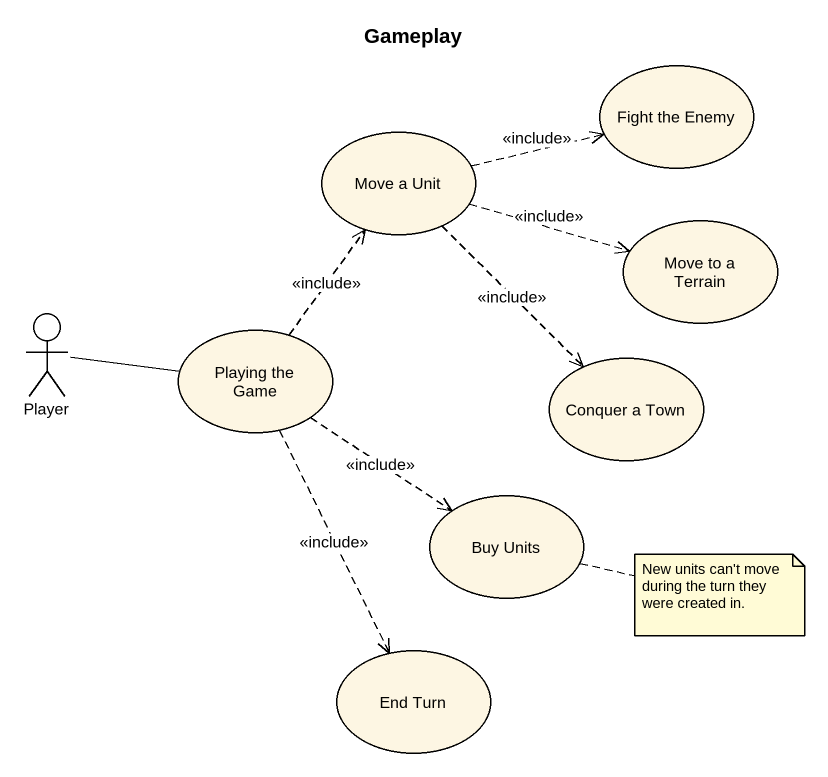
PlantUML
@startuml
title Gameplay
usecase "Fight the Enemy" as Fight_the_Enemy
usecase "Move a Unit" as Move_a_Unit
usecase "Move to a Terrain" as Move_to_a_Terrain
actor Player
usecase "Playing the Game" as Playing_the_Game
usecase "Conquer a Town" as Conquer_a_Town
usecase "Buy Units" as Buy_Units
usecase "End Turn" as End_Turn
Move_a_Unit .right.> Fight_the_Enemy : <<include>>
Move_a_Unit .right.> Move_to_a_Terrain : <<include>>
Move_a_Unit ..> Conquer_a_Town : <<include>>
Player -right- Playing_the_Game
Playing_the_Game .up.> Move_a_Unit : <<include>>
Playing_the_Game ..> Buy_Units : <<include>>
Playing_the_Game ..> End_Turn : <<include>>
note right of Buy_Units : New units can't move during the turn they were created in.
@enduml
